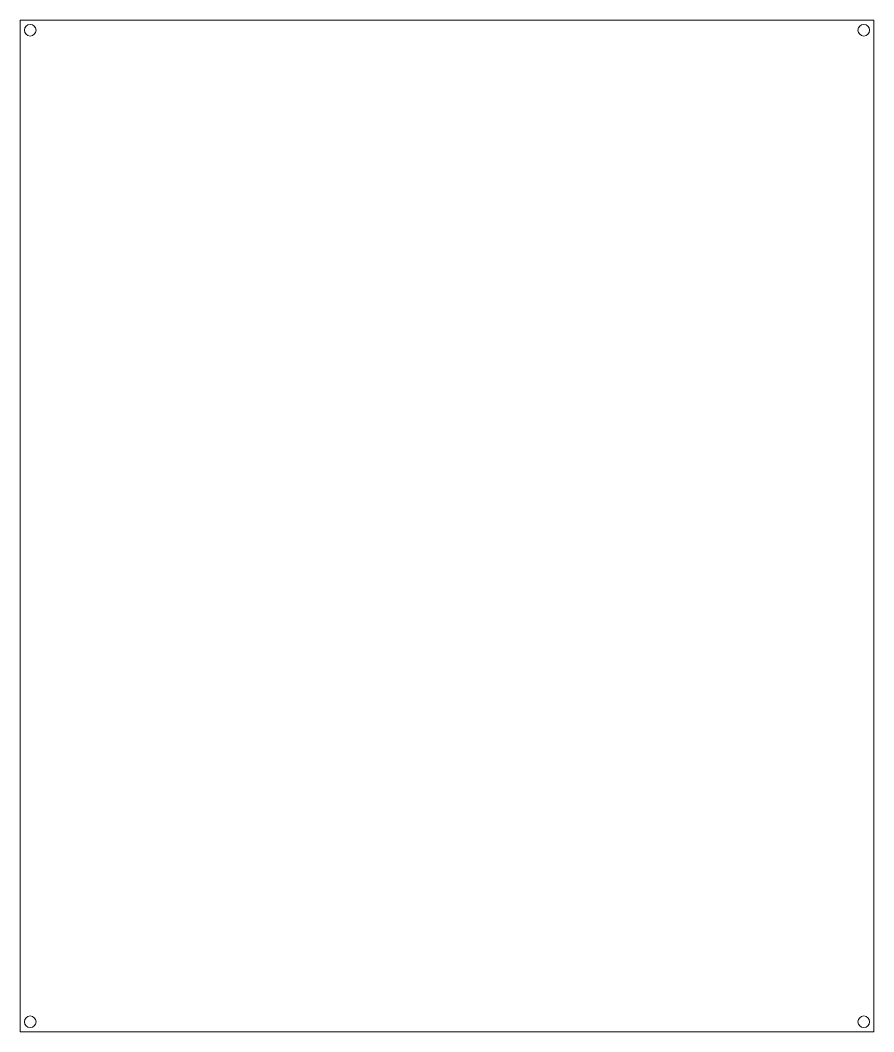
# Model space of a CAD drawing. Header units: millimetres. Extents: x 10 to 476, y 10 to 562.
import ezdxf

# ---------------------------------------------------------------- set-up
doc = ezdxf.new("R2010")
doc.units = ezdxf.units.MM

msp = doc.modelspace()

# ---------------------------------------------------------------- linework, layer by layer
at = {"color": 131, "linetype": 'Continuous', "lineweight": 0}
for p, q in [((10.39, 562.4), (476.39, 562.4)), ((10.39, 10.2), (10.39, 562.4)), ((476.39, 562.4), (476.39, 10.2)), ((476.39, 10.2), (10.39, 10.2))]:
    msp.add_line(p, q, dxfattribs=at)
for centre, radius in [((15.83, 556.96), 3.17), ((470.95, 556.96), 3.18), ((15.83, 15.64), 3.18), ((470.95, 15.64), 3.18)]:
    msp.add_circle(centre, radius, dxfattribs=at)

doc.saveas('drawing.dxf')
